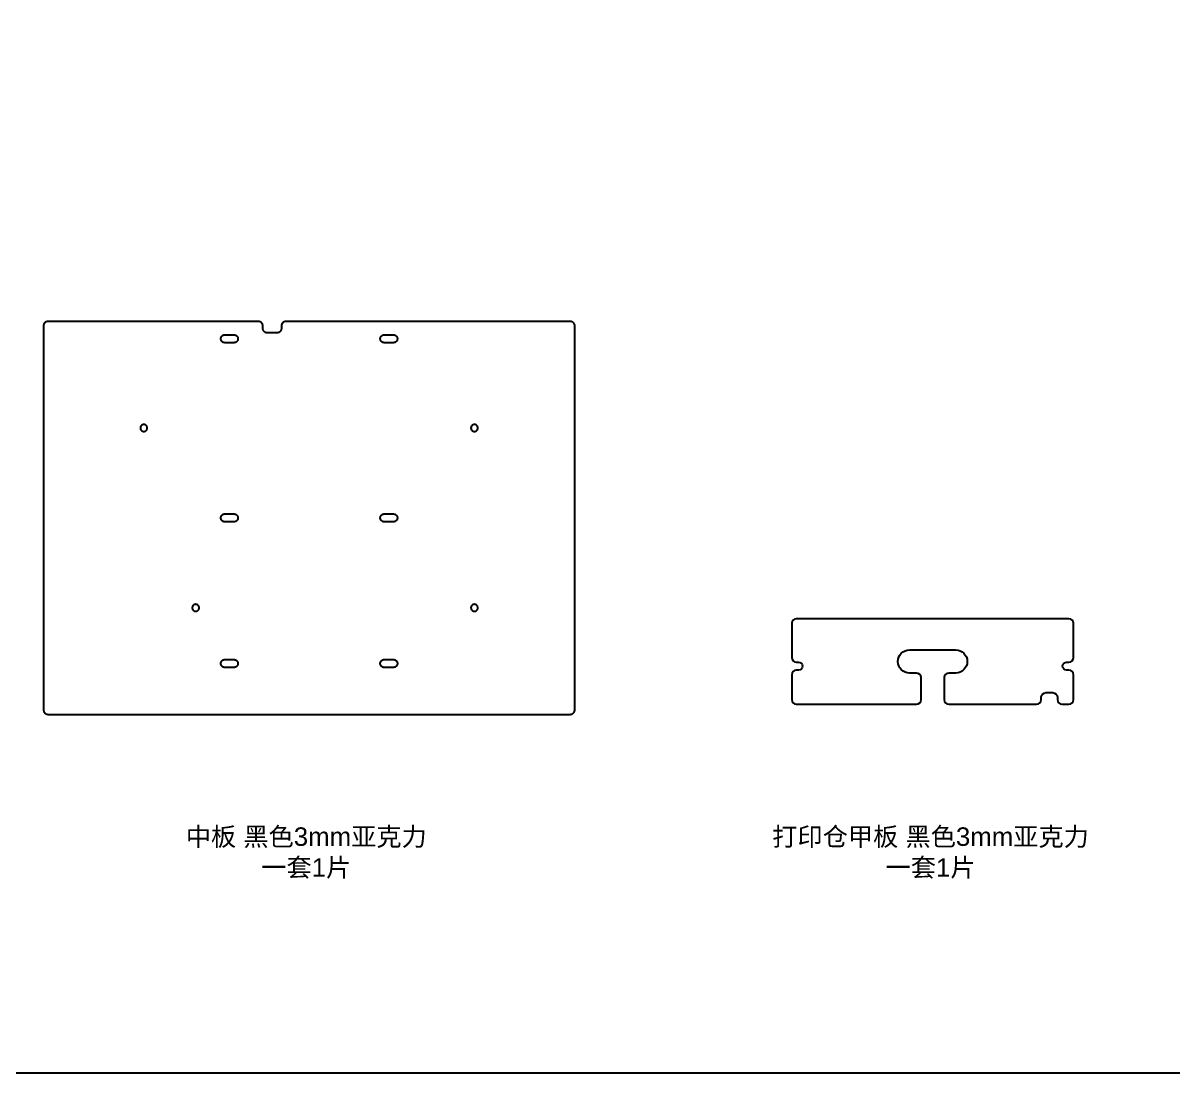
# Model space of a CAD drawing. Header units: millimetres. Extents: x 1059 to 2747, y -753 to 156.
# Drawn here: x 1445.4 to 1943.2, y -752.7 to -298.4 of the extents above; entities that cross this region are included whole.
import ezdxf

# ---------------------------------------------------------------- set-up
doc = ezdxf.new("R2010")
doc.units = ezdxf.units.MM
doc.header["$MEASUREMENT"] = 0
doc.layers.add('图层 01', color=7, linetype='Continuous', true_color=0x000000)
doc.styles.add('Arial Regular', font='arial.ttf')

msp = doc.modelspace()

# ---------------------------------------------------------------- linework, layer by layer
at = {"layer": '图层 01', "color": 1, "true_color": 0xff0000}
msp.add_lwpolyline([(1059.317, -752.736), (2352.06, -752.736), (2352.06, 155.843), (1059.317, 155.843)], close=True, dxfattribs=at)
for centre, start, end in [((1780.13, -558.183), 90, 180), ((1898.13, -558.183), 0, 90), ((1780.13, -572.933), 180, 270), ((1898.13, -572.933), 270, 0), ((1780.13, -580.433), 90, 180), ((1832.13, -581.683), 0, 90), ((1846.13, -581.683), 90, 180), ((1898.13, -580.433), 0, 90), ((1780.13, -591.183), 180, 270), ((1832.13, -591.183), 270, 0), ((1846.13, -591.183), 180, 270), ((1884.13, -591.183), 270, 0), ((1895.13, -591.183), 180, 270), ((1898.13, -591.183), 270, 0)]:
    msp.add_arc(centre, 2, start, end, dxfattribs=at)
at = {"layer": '图层 01', "color": 1, "true_color": 0xff0000, "extrusion": (1e-30, -1e-15, -1)}
for centre, radius, start, end in [((-1829.13, -574.683), 5, 270, 90), ((-1849.13, -574.683), 5, 90, 270), ((-1781.13, -576.683), 1.75, 90, 270), ((-1897.13, -576.683), 1.75, 270, 90), ((-1888.13, -590.183), 2, 0, 90), ((-1891.13, -590.183), 2, 90, 180)]:
    msp.add_arc(centre, radius, start, end, dxfattribs=at)
at = {"layer": '图层 01', "color": 1, "true_color": 0xff0000}
for points in [[(1456.268, -427.563), (1454.268, -427.563), (1454.268, -429.563)], [(1549.268, -429.563), (1549.268, -427.563), (1547.268, -427.563)], [(1559.268, -427.563), (1557.268, -427.563), (1557.268, -429.563)], [(1684.268, -429.563), (1684.268, -427.563), (1682.268, -427.563)], [(1551.268, -432.563), (1549.268, -432.563), (1549.268, -430.563)], [(1557.268, -430.563), (1557.268, -432.563), (1555.268, -432.563)], [(1454.268, -595.563), (1454.268, -597.563), (1456.268, -597.563)], [(1682.268, -597.563), (1684.268, -597.563), (1684.268, -595.563)]]:
    msp.add_rational_spline(points, [1, 0.707106781187, 1], degree=2, dxfattribs=at)
for points in [[(1547.268, -427.563), (1501.768, -427.563), (1456.268, -427.563)], [(1682.268, -427.563), (1620.768, -427.563), (1559.268, -427.563)], [(1454.268, -429.563), (1454.268, -512.563), (1454.268, -595.563)], [(1549.268, -430.563), (1549.268, -430.063), (1549.268, -429.563)], [(1555.268, -432.563), (1553.268, -432.563), (1551.268, -432.563)], [(1557.268, -429.563), (1557.268, -430.063), (1557.268, -430.563)], [(1684.268, -595.563), (1684.268, -512.563), (1684.268, -429.563)], [(1532.768, -433.363), (1534.768, -433.363), (1536.768, -433.363)], [(1536.768, -436.763), (1534.768, -436.763), (1532.768, -436.763)], [(1601.768, -433.363), (1603.768, -433.363), (1605.768, -433.363)], [(1605.768, -436.763), (1603.768, -436.763), (1601.768, -436.763)], [(1532.768, -510.863), (1534.768, -510.863), (1536.768, -510.863)], [(1601.768, -510.863), (1603.768, -510.863), (1605.768, -510.863)], [(1536.768, -514.263), (1534.768, -514.263), (1532.768, -514.263)], [(1605.768, -514.263), (1603.768, -514.263), (1601.768, -514.263)], [(1898.13, -556.183), (1839.13, -556.183), (1780.13, -556.183)], [(1778.13, -558.183), (1778.13, -565.558), (1778.13, -572.933)], [(1900.13, -572.933), (1900.13, -565.558), (1900.13, -558.183)], [(1829.13, -569.683), (1839.13, -569.683), (1849.13, -569.683)], [(1532.768, -573.863), (1534.768, -573.863), (1536.768, -573.863)], [(1536.768, -577.263), (1534.768, -577.263), (1532.768, -577.263)], [(1601.768, -573.863), (1603.768, -573.863), (1605.768, -573.863)], [(1605.768, -577.263), (1603.768, -577.263), (1601.768, -577.263)], [(1780.13, -574.933), (1780.63, -574.933), (1781.13, -574.933)], [(1897.13, -574.933), (1897.63, -574.933), (1898.13, -574.933)], [(1778.13, -580.433), (1778.13, -585.808), (1778.13, -591.183)], [(1781.13, -578.433), (1780.63, -578.433), (1780.13, -578.433)], [(1832.13, -579.683), (1830.63, -579.683), (1829.13, -579.683)], [(1834.13, -591.183), (1834.13, -586.433), (1834.13, -581.683)], [(1844.13, -581.683), (1844.13, -586.433), (1844.13, -591.183)], [(1849.13, -579.683), (1847.63, -579.683), (1846.13, -579.683)], [(1898.13, -578.433), (1897.63, -578.433), (1897.13, -578.433)], [(1900.13, -591.183), (1900.13, -585.808), (1900.13, -580.433)], [(1886.13, -591.183), (1886.13, -590.683), (1886.13, -590.183)], [(1888.13, -588.183), (1889.63, -588.183), (1891.13, -588.183)], [(1893.13, -590.183), (1893.13, -590.683), (1893.13, -591.183)], [(1780.13, -593.183), (1806.13, -593.183), (1832.13, -593.183)], [(1846.13, -593.183), (1865.13, -593.183), (1884.13, -593.183)], [(1895.13, -593.183), (1896.63, -593.183), (1898.13, -593.183)], [(1456.268, -597.563), (1569.268, -597.563), (1682.268, -597.563)]]:
    msp.add_open_spline(points, degree=2, dxfattribs=at)
for points, weights, knots in [([(1532.768, -436.763), (1531.068, -436.763), (1531.068, -435.063), (1531.068, -433.363), (1532.768, -433.363)], [1, 0.707106781187, 1, 0.707106781187, 1], [1633.4114948, 1633.4114948, 1633.4114948, 1636.0818486, 1636.0818486, 1638.7522023, 1638.7522023, 1638.7522023]), ([(1536.768, -433.363), (1538.468, -433.363), (1538.468, -435.063), (1538.468, -436.763), (1536.768, -436.763)], [1, 0.707106781187, 1, 0.707106781187, 1], [1624.0707873, 1624.0707873, 1624.0707873, 1626.741141, 1626.741141, 1629.4114948, 1629.4114948, 1629.4114948]), ([(1601.768, -436.763), (1600.068, -436.763), (1600.068, -435.063), (1600.068, -433.363), (1601.768, -433.363)], [1, 0.707106781187, 1, 0.707106781187, 1], [1596.0486648, 1596.0486648, 1596.0486648, 1598.7190185, 1598.7190185, 1601.3893723, 1601.3893723, 1601.3893723]), ([(1605.768, -433.363), (1607.468, -433.363), (1607.468, -435.063), (1607.468, -436.763), (1605.768, -436.763)], [1, 0.707106781187, 1, 0.707106781187, 1], [1586.7079572, 1586.7079572, 1586.7079572, 1589.378311, 1589.378311, 1592.0486648, 1592.0486648, 1592.0486648]), ([(1496.218, -473.663), (1496.218, -472.163), (1497.718, -472.163), (1499.218, -472.163), (1499.218, -473.663), (1499.218, -475.163), (1497.718, -475.163), (1496.218, -475.163), (1496.218, -473.663)], [1, 0.707106781187, 1, 0.707106781187, 1, 0.707106781187, 1, 0.707106781187, 1], [1629.4955652, 1629.4955652, 1629.4955652, 1631.8517597, 1631.8517597, 1634.2079542, 1634.2079542, 1636.5641487, 1636.5641487, 1638.9203432, 1638.9203432, 1638.9203432]), ([(1639.318, -473.663), (1639.318, -472.163), (1640.818, -472.163), (1642.318, -472.163), (1642.318, -473.663), (1642.318, -475.163), (1640.818, -475.163), (1639.318, -475.163), (1639.318, -473.663)], [1, 0.707106781187, 1, 0.707106781187, 1, 0.707106781187, 1, 0.707106781187, 1], [1638.9203432, 1638.9203432, 1638.9203432, 1641.2765377, 1641.2765377, 1643.6327322, 1643.6327322, 1645.9889267, 1645.9889267, 1648.3451212, 1648.3451212, 1648.3451212]), ([(1532.768, -514.263), (1531.068, -514.263), (1531.068, -512.563), (1531.068, -510.863), (1532.768, -510.863)], [1, 0.707106781187, 1, 0.707106781187, 1], [1540.0044197, 1540.0044197, 1540.0044197, 1542.6747734, 1542.6747734, 1545.3451272, 1545.3451272, 1545.3451272]), ([(1536.768, -510.863), (1538.468, -510.863), (1538.468, -512.563), (1538.468, -514.263), (1536.768, -514.263)], [1, 0.707106781187, 1, 0.707106781187, 1], [1530.6637122, 1530.6637122, 1530.6637122, 1533.3340659, 1533.3340659, 1536.0044197, 1536.0044197, 1536.0044197]), ([(1601.768, -514.263), (1600.068, -514.263), (1600.068, -512.563), (1600.068, -510.863), (1601.768, -510.863)], [1, 0.707106781187, 1, 0.707106781187, 1], [1577.3672497, 1577.3672497, 1577.3672497, 1580.0376035, 1580.0376035, 1582.7079572, 1582.7079572, 1582.7079572]), ([(1605.768, -510.863), (1607.468, -510.863), (1607.468, -512.563), (1607.468, -514.263), (1605.768, -514.263)], [1, 0.707106781187, 1, 0.707106781187, 1], [1568.0265422, 1568.0265422, 1568.0265422, 1570.696896, 1570.696896, 1573.3672497, 1573.3672497, 1573.3672497]), ([(1518.668, -551.463), (1518.668, -549.963), (1520.168, -549.963), (1521.668, -549.963), (1521.668, -551.463), (1521.668, -552.963), (1520.168, -552.963), (1518.668, -552.963), (1518.668, -551.463)], [1, 0.707106781187, 1, 0.707106781187, 1, 0.707106781187, 1, 0.707106781187, 1], [1648.3451212, 1648.3451212, 1648.3451212, 1650.7013157, 1650.7013157, 1653.0575101, 1653.0575101, 1655.4137046, 1655.4137046, 1657.7698991, 1657.7698991, 1657.7698991]), ([(1639.318, -551.463), (1639.318, -549.963), (1640.818, -549.963), (1642.318, -549.963), (1642.318, -551.463), (1642.318, -552.963), (1640.818, -552.963), (1639.318, -552.963), (1639.318, -551.463)], [1, 0.707106781187, 1, 0.707106781187, 1, 0.707106781187, 1, 0.707106781187, 1], [1620.0707873, 1620.0707873, 1620.0707873, 1622.4269818, 1622.4269818, 1624.7831763, 1624.7831763, 1627.1393708, 1627.1393708, 1629.4955652, 1629.4955652, 1629.4955652]), ([(1532.768, -577.263), (1531.068, -577.263), (1531.068, -575.563), (1531.068, -573.863), (1532.768, -573.863)], [1, 0.707106781187, 1, 0.707106781187, 1], [1614.7300798, 1614.7300798, 1614.7300798, 1617.4004335, 1617.4004335, 1620.0707873, 1620.0707873, 1620.0707873]), ([(1536.768, -573.863), (1538.468, -573.863), (1538.468, -575.563), (1538.468, -577.263), (1536.768, -577.263)], [1, 0.707106781187, 1, 0.707106781187, 1], [1605.3893723, 1605.3893723, 1605.3893723, 1608.059726, 1608.059726, 1610.7300798, 1610.7300798, 1610.7300798]), ([(1601.768, -577.263), (1600.068, -577.263), (1600.068, -575.563), (1600.068, -573.863), (1601.768, -573.863)], [1, 0.707106781187, 1, 0.707106781187, 1], [1558.6858347, 1558.6858347, 1558.6858347, 1561.3561885, 1561.3561885, 1564.0265422, 1564.0265422, 1564.0265422]), ([(1605.768, -573.863), (1607.468, -573.863), (1607.468, -575.563), (1607.468, -577.263), (1605.768, -577.263)], [1, 0.707106781187, 1, 0.707106781187, 1], [1549.3451272, 1549.3451272, 1549.3451272, 1552.015481, 1552.015481, 1554.6858347, 1554.6858347, 1554.6858347])]:
    msp.add_rational_spline(points, weights, degree=2, knots=knots, dxfattribs=at)

# ---------------------------------------------------------------- texts
at = {"layer": '图层 01', "color": 1, "true_color": 0xff0000, "char_height": 8, "attachment_point": 2, "style": 'Arial Regular'}
for s, insert, width in [('{\\fArial;中}{\\fArial;板 }{\\fArial;黑}{\\fArial;色3mm}{\\fArial;亚}{\\fArial;克}{\\fArial;力}\\P{\\fArial;一}{\\fArial;套1}{\\fArial;片}\\P', (1568.037, -646.47, -143.45), 223.65217), ('{\\fArial;打}{\\fArial;印}{\\fArial;仓}{\\fArial;甲}{\\fArial;板 }{\\fArial;黑}{\\fArial;色3mm}{\\fArial;亚}{\\fArial;克}{\\fArial;力}\\P{\\fArial;一}{\\fArial;套1}{\\fArial;片}\\P', (1838.248, -646.47, -143.45), 292)]:
    msp.add_mtext(s, dxfattribs=dict(at, insert=insert, width=width))

doc.saveas('drawing.dxf')
